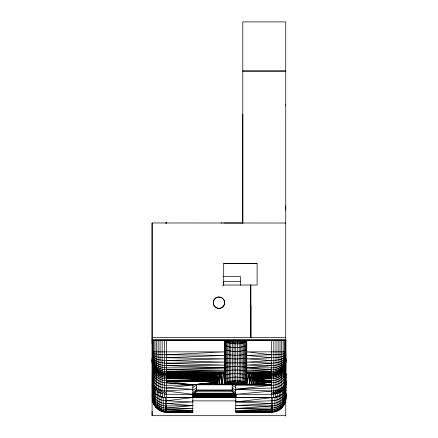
<?xml version="1.0" encoding="UTF-8"?>
<svg xmlns="http://www.w3.org/2000/svg" width="438" height="438" viewBox="0 0 438 438"><rect width="100%" height="100%" fill="white"/><g stroke="black" fill="none" stroke-linecap="round" stroke-linejoin="round"><path stroke-width="0.66" d="M285.757 415.684L152.096 415.684L152.096 222.969L285.757 223.013M153.103 390.844L152.287 388.112L152.243 384.548M223.698 282.192L223.698 285.029L222.504 285.905M230.799 384.066L230.799 343.458L230.454 340.282L229.326 343.195L229.6 384.066L230.799 381.071C235.901 380.918 243.041 379.626 246.764 383.732L246.671 384.066L246.616 340.282L246.222 341.596L246.096 384.066L245.565 382.379L245.663 340.282M242.794 223.353L242.794 114.252M250.432 285.456L250.432 285.029L250.432 337.539M250.908 305.368L250.908 337.539L250.908 285.029M152.243 359.072C152.26 366.42 159.646 371.648 166.566 371.468L224.804 372.037L166.566 371.993L224.804 373.165L214.423 375.109L214.319 384.066L257.248 384.066L257.122 375.081L246.764 373.165M281.711 340.282L281.711 387.942L280.961 391.9L277.533 393.412L273.821 394.173L273.827 340.282M279.066 396.428L279.066 396.001M285.757 399.007L285.757 416.1M223.758 222.991L242.794 223.002L242.794 21.9L285.757 21.9L285.729 382.128C286.474 386.984 285.685 392.585 280.884 395.125M285.757 210.054L285.757 205.805M285.861 387.767L285.861 388.112L285.905 387.017C285.554 393.992 277.845 397.786 271.587 397.677L235.781 397.567M225.899 384.066L226.003 340.282L226.9 342.489L227.054 384.066L228.017 381.624L228.017 342.866L228.406 340.282L229.326 343.195C234.861 343.748 242.751 345.155 246.764 340.611L246.698 340.282L246.627 341.109M242.23 384.066L241.995 340.282L240.769 343.458L240.769 381.071L241.207 384.066L242.236 381.317L243.205 384.066L243.544 381.624L243.544 340.282M245.565 382.379L245.559 384.066L244.667 381.98L244.513 340.282L243.544 342.866L243.079 340.282L242.236 343.195M282.477 394.244L282.406 390.915L283.172 386.677L283.172 340.282M214.396 382.106L214.319 384.066L214.302 375.399L166.566 374.994L214.604 374.961L215.069 384.066L215.102 374.72L166.566 374.517C158.906 374.66 152.096 367.849 152.243 360.195M285.729 362.341C284.733 369.097 278.393 374.408 271.587 374.32L253.805 374.49L271.587 374.517L256.548 374.747L256.498 384.066L257.122 375.081L271.587 374.994L256.821 374.857L256.498 384.066L255.978 374.616C266.977 375.125 283.26 376.915 285.729 362.434M285.861 394.123L285.844 396.987L285.905 393.45L285.822 397.096L285.905 396.702M281.683 391.408L281.711 387.942C284.076 386.19 285.877 383.491 285.905 380.474C286.452 384.569 285.543 389.223 281.683 391.408L283.172 386.677L283.632 392.683L282.477 393.937L282.477 407.263C280.008 410.105 276.455 411.912 272.71 412.235L272.71 397.644L277.062 396.866L280.884 395.016L280.961 391.9M237.538 340.282L237.692 384.066L239.175 380.896L239.175 343.649L238.874 340.282L237.5 343.764L236.701 340.282L235.781 343.803L235.781 380.748L236.328 384.066L237.5 380.786M240.807 340.282L240.769 343.458L240.155 340.282L239.175 343.649M256.892 376.976L257.248 384.066L257.232 375.623L271.587 375.218L257.259 375.371L257.122 384.066L257.122 375.081C265.154 374.545 275.256 377.611 281.711 371.068C284.344 368.435 285.877 364.783 285.905 361.054M152.243 361.054C152.106 368.686 158.967 375.371 166.566 375.218L214.302 375.399L214.445 384.066L214.604 374.961L166.566 374.693C158.923 374.84 152.101 368.062 152.243 360.414M227.974 384.066L228.017 381.624L230.799 381.071L231.478 384.066L232.392 380.896L232.392 343.649L232.967 340.282L234.067 343.764L234.111 384.066M152.243 389.349C152.391 396.527 160.007 400.945 166.566 400.786L192.819 397.567L166.566 397.677C160.346 397.633 152.577 394.036 152.243 387.017C152.429 393.625 159.525 397.321 165.438 397.644L165.438 412.235C161.693 411.906 158.145 410.077 155.676 407.241L155.742 390.915L154.975 386.677L154.975 340.282M215.102 374.72L216.18 384.066L216.465 374.534L166.566 374.517L214.708 374.879L215.069 384.066M214.319 384.066L214.406 381.438M285.861 374.572L285.905 373.4C285.822 380.66 278.305 385.445 271.587 385.276L235.781 389.278L271.587 391.03L278.086 389.88L281.711 387.942L279.981 392.404L280.002 340.282M285.861 375.01L285.905 373.756M282.477 407.263C284.7 404.575 285.959 401.12 285.905 397.622M285.861 375.601L285.905 374.506M285.861 375.831L285.905 374.736M285.861 376.718L285.905 375.645M285.861 377.036L285.905 375.968M285.905 396.981L284.99 401.903M285.861 397.222L285.905 396.149M285.905 396.034C286.009 403.584 278.99 409.869 271.587 409.7L235.781 410.614L271.587 410.964C278.716 411.085 285.379 405.26 285.861 398.082M285.861 378.208L285.905 377.167M285.861 378.613L285.905 377.578M285.861 395.974L285.905 394.786M285.861 380.058L285.905 379.062M285.861 380.545L285.905 379.56M285.861 394.424L285.905 393.253M285.861 392.59L285.905 391.435M285.861 382.254L285.905 381.306M285.861 382.817L285.905 381.887M229.474 340.282L229.326 343.195L225.997 342.062L224.804 340.611L224.891 340.282L224.946 384.066L225.34 382.812L225.482 340.282L225.997 342.062M285.861 384.778L285.905 383.891M285.861 390.482L285.905 389.349M285.861 385.424L285.905 384.548M285.861 387.619L285.905 386.792M253.816 384.066L254.358 374.517L271.587 374.517L255.25 374.539L253.816 384.066L253.493 374.474L271.587 374.2L251.412 374.161L249.452 384.066L249.441 373.751L246.764 384.066L246.764 340.282M285.861 390.74L285.905 389.984M271.587 374.32L253.493 374.474L251.823 384.066L252.414 374.337L271.587 374.2M159.082 410.171L159.082 396.105L163.221 397.381L166.566 397.567L273.624 397.458L273.827 390.904L271.587 394.299L235.781 394.299L271.587 391.03M255.978 374.616L255.387 384.066L255.25 374.539M152.243 396.691L152.495 397.337L152.243 393.45L152.638 400.332M285.905 360.124C285.981 364.728 283.731 369.256 280.002 371.966C273.268 376.757 264.41 373.964 256.821 374.857M285.324 389.93L285.729 382.128M285.905 359.91C286.019 367.487 279.055 373.899 271.587 373.734L251.412 374.161L271.587 373.357L247.032 373.22L246.764 372.037L271.587 371.468C278.502 371.648 285.888 366.42 285.905 359.072M285.905 362.116C285.894 366.557 283.61 370.844 280.002 373.411C273.35 378.147 264.689 375.207 257.221 375.722L256.86 376.33C264.952 376.384 275.075 379.823 281.711 373.269C284.317 370.751 285.883 367.219 285.905 363.589M285.905 365.462C285.894 369.771 283.545 373.86 280.002 376.258C273.224 380.841 264.568 377.917 257.04 378.421M285.905 359.554C285.97 367.039 278.82 372.957 271.587 372.782L247.032 373.22L246.764 384.066L248.614 373.57L271.587 373.357L250.071 373.893L249.452 384.066L251.768 374.227L251.823 384.066M285.905 367.734C285.894 371.95 283.495 375.903 280.002 378.191C273.109 382.949 264.536 379.177 257.04 378.7M224.94 383.266L224.869 384.066L225.34 382.812L228.017 381.624L228.51 384.066L229.326 381.317M152.243 359.554C152.178 367.039 159.328 372.957 166.566 372.782L223.774 373.39L166.566 373.357L221.54 373.882L222.115 384.066L220.604 374.074L166.566 373.357L223.062 373.548L222.115 384.066L219.756 374.233L166.566 373.734C159.865 373.828 153.453 368.769 152.419 362.073M285.905 370.384C285.894 374.501 283.43 378.29 280.002 380.441C273.044 384.876 264.437 381.717 256.843 381.876M285.905 358.465C285.746 365.631 278.114 369.973 271.587 369.82L246.764 370.176L271.587 371.468M285.905 376.773C285.724 383.918 278.07 388.167 271.587 388.019L235.781 389.278M257.259 375.371L271.587 376.083M285.905 357.747C285.51 364.662 277.659 367.947 271.587 367.865L246.764 367.865L271.587 365.637C277.183 365.593 285.149 363.496 285.905 356.926M283.632 392.683L284.612 391.353L285.204 383.737L285.204 340.282M238.683 384.066L239.175 380.896L239.975 384.066L240.769 381.071M285.905 356.023C284.612 362.084 276.728 362.954 271.587 363.173L246.764 365.161L271.587 365.637M283.632 389.793L284.344 385.265L284.344 340.282M285.861 398.788L285.51 400.989L284.048 404.602M285.861 398.739C285.395 405.955 278.787 411.939 271.587 411.819L235.781 411.895L271.587 410.964M216.18 384.066L215.704 374.6L166.566 374.517L217.204 374.517L217.752 384.066L218.201 374.457L166.566 374.2L219.334 374.309L217.752 384.066L216.465 374.534M285.762 388.451L285.861 387.854L284.612 391.353M285.861 395.826C285.308 402.894 278.469 408.172 271.587 408.035L235.781 408.506L271.587 405.988C278.3 406.119 285.248 401.23 285.861 394.249M285.861 392.388C285.165 399.259 278.097 403.688 271.587 403.568L235.781 405.599L271.587 405.988M285.861 390.247C285.05 396.992 277.873 400.89 271.587 400.786L235.781 401.931L271.587 397.677M285.905 355.043C283.851 360.343 276.378 360.107 271.587 360.518L246.764 362.133L271.587 363.173M156.437 340.282L156.437 387.942L155.742 390.915C153.021 388.917 151.668 385.435 152.419 382.128L152.419 340.282M235.781 380.748L234.965 384.066L234.067 380.786L232.764 384.066L232.392 380.896M246.55 340.282L246.222 341.596L246.216 340.282L245.565 342.062L245.285 340.282L244.667 342.489M225.012 384.066L225.34 382.812L225.367 384.066L225.997 382.379L226.282 384.066L226.9 381.98M224.94 341.109L225.159 340.282L225.34 341.596M230.799 343.458L231.68 340.282L232.392 343.649M246.627 383.266L246.402 384.066L246.222 382.812M285.905 354.008L285.729 354.588C281.913 357.797 276.29 357.381 271.587 357.715L246.764 358.848L271.587 360.518M158.145 340.282L158.145 389.015L157.187 391.9L157.264 408.851M246.764 344.969L246.627 345.374C240.221 348.5 231.346 348.5 224.94 345.374L224.804 344.969M224.804 379.642L224.94 379.264C231.439 376.341 240.128 376.341 246.627 379.264L246.764 379.642M158.819 395.881L158.819 392.744L160.062 389.88L160.062 340.282M246.764 349.393L246.627 349.694C239.893 352.064 231.669 352.064 224.94 349.694L224.804 349.393M224.804 375.497L224.94 375.213C231.729 373.001 239.832 373.001 246.627 375.213L246.764 375.497M160.615 396.609L160.615 393.412L162.137 390.515L162.137 340.282M164.321 340.282L164.321 390.904L162.531 393.904L162.531 397.135M273.821 394.173L276.011 390.515L276.011 340.282M285.905 352.94L284.344 353.789L278.086 354.605L246.764 355.393L271.587 357.715M246.764 353.866L246.627 354.068C239.63 355.661 231.932 355.661 224.94 354.068L224.804 353.866M224.804 371.315L224.94 371.128C231.965 369.639 239.602 369.639 246.627 371.128L246.764 371.315M282.077 407.296L279.066 409.787M192.819 394.753L196.399 391.753L196.399 384.991M192.819 394.014L196.399 391.085M192.819 392.552L196.399 389.765M246.764 358.372L235.781 359.018L224.804 358.372M192.819 390.4L196.399 387.816M224.804 367.11L235.781 366.507L246.764 367.11M192.819 387.614L196.399 385.298M237.374 383.765L235.781 384.788L192.819 384.788L166.566 382.817C159.629 382.993 152.254 377.742 152.243 370.384M237.243 383.956L235.781 384.788L233.219 383.885M279.521 396.182L280.884 395.437M271.587 385.276L235.781 384.903L237.965 383.852M237.965 383.814L235.781 384.788L233.596 383.819M256.843 382.659L271.587 384.925L235.781 384.903L238.201 383.951M273.624 397.458L279.066 396.105L279.066 410.171M235.781 384.903L238.776 383.945M152.638 378.837L152.287 376.718C152.325 383.896 160.089 388.167 166.566 388.019L192.819 384.903L166.566 382.817M152.243 367.734C152.205 375.169 159.443 380.836 166.566 380.655L214.538 378.925L166.566 381.274L192.819 384.788L214.116 382.374M163.221 397.381L163.221 411.884L166.566 412.278L192.819 412.322L192.819 384.788L214.434 382.489M152.287 395.826C152.84 402.894 159.678 408.172 166.566 408.035L192.819 405.599L166.566 403.568C160.051 403.688 152.988 399.259 152.287 392.388M214.417 383.896L192.819 384.788L214.198 382.976M214.543 383.688L192.819 384.788L214.489 383.058M192.819 384.788L214.291 383.425M166.566 403.568L192.819 401.931L166.566 400.786M195.178 340.282L192.819 340.282M166.566 354.807L224.804 351.856L152.243 351.856M271.587 394.299L273.624 394.2M152.287 398.788L152.243 397.063C152.818 404.203 159.498 409.837 166.566 409.7L192.819 408.506L166.566 408.035M154.351 405.04C156.93 409.196 161.682 411.819 166.566 411.819L192.819 410.614L166.566 409.7M152.243 354.008L152.419 354.588C156.235 357.797 161.857 357.381 166.566 357.715L224.804 355.393L162.137 354.72L154.975 354.041L152.944 353.521L152.243 352.94M234.763 383.896L235.781 384.788L235.781 412.322L272.71 412.213M214.302 376.68L166.566 378.372L214.538 378.771L166.566 378.81C159.284 378.985 152.167 372.968 152.243 365.462M214.631 381.312L166.566 381.274L214.297 379.604M152.243 358.465C152.402 365.631 160.034 369.973 166.566 369.82L224.804 367.865L166.566 365.637C160.965 365.593 152.999 363.496 152.243 356.926M152.243 355.043C154.296 360.343 161.77 360.107 166.566 360.518L224.804 358.848L166.566 357.715M223.698 263.572L257.117 263.572L257.117 285.029L223.698 285.029L223.698 263.545L257.117 263.545M214.209 377.227L166.566 378.372L214.193 378.191M166.566 371.468L224.804 370.176L166.566 369.82M152.243 363.589C152.139 371.145 159.147 377.446 166.566 377.282L214.631 376.237L166.566 376.253L214.352 375.749L166.566 376.083C158.151 376.308 151.055 368.248 152.243 359.91M214.16 380.961L166.566 381.274L214.242 380.211M166.566 377.282L214.713 376.33L166.566 378.372L214.215 377.753M152.243 356.023C153.541 362.084 161.419 362.954 166.566 363.173L224.804 362.133L166.566 360.518M166.566 381.274L214.1 380.43M192.819 405.599L166.566 405.988C159.848 406.119 152.9 401.23 152.287 394.249M189.451 411.944L166.566 412.278L166.566 340.282M192.819 384.903L166.566 385.276C159.843 385.445 152.325 380.66 152.243 373.406L152.638 377.206M192.819 410.614L166.566 410.964C160.204 411.03 154.121 406.475 152.638 400.244M166.566 376.083L214.335 375.623L166.566 375.218M166.566 365.637L224.804 365.161L166.566 363.173M256.86 376.33L271.587 376.253L257.221 375.722M193.377 393.762L234.932 393.559M256.548 374.747L271.587 374.693M242.794 70.972L285.757 70.972M242.794 71.104L285.757 71.104M285.269 105.093L285.757 105.093M223.473 276.46L240.407 276.46L240.407 285.341M223.698 281.333L240.747 281.333M285.757 337.539L152.096 337.539L152.096 222.969M152.096 339.647L285.757 339.647M152.243 340.331L285.905 340.331M152.243 340.468L285.905 340.468M285.905 351.856L246.764 351.856L271.587 354.807M224.804 362.894L246.764 362.894M224.804 367.865L166.566 367.865C160.489 367.947 152.638 364.662 152.243 357.747M166.566 374.2L219.756 374.233L219.745 384.066L219.334 374.309M166.566 376.253L214.631 376.237M196.229 389.946L232.37 389.946M195.89 390.411L232.03 390.411M195.89 391.769L232.03 391.769M194.521 393.302L234.757 393.302M194.423 393.357L234.801 393.379M235.896 394.802L164.524 394.2L164.321 390.904C158.786 390.34 152.429 386.628 152.243 380.474M192.534 395.311L236.093 395.311M192.435 396.735L236.159 396.735M192.791 397.244L235.814 397.25M192.506 397.534L235.584 397.49M192.331 400.885L235.972 400.885M221.113 222.98L222.071 222.98M257.04 378.35L271.587 378.372L256.81 376.401L271.587 377.282M192.178 395.246L235.923 395.279M192.589 395.333L235.551 395.372M192.419 396.571L236.153 396.658M192.271 397.063L235.896 397.156M192.293 397.419L235.896 397.49M217.768 374.485L166.566 374.32C158.956 374.468 152.106 367.761 152.243 360.124M166.566 374.693L214.708 374.879M166.566 374.994L214.423 375.109L214.445 384.066M256.619 381.235L271.587 381.274L257.04 378.799M192.747 393.981L235.754 394.112M192.78 397.337L235.797 397.447M166.566 411.819L192.819 411.895L166.566 412.257L192.819 412.322M192.337 396.877L235.929 397.063M250.552 263.545L256.635 263.588M166.566 372.782L224.804 373.165M166.566 373.734L220.604 374.074M192.545 396.138L235.529 396.439M192.391 394.654L236.022 394.999M192.539 395.536L236.109 395.864M235.781 411.895L271.587 412.257L271.587 340.282M192.753 394.227L235.764 394.748L232.2 391.753L232.2 384.991M239.838 411.939L271.587 412.278M192.594 395.678L235.556 396.204M271.587 376.253L257.117 375.952L257.248 384.066M246.764 372.037L271.587 372.782M256.701 380.83L271.587 381.274L256.717 379.401M235.781 408.506L271.587 409.7M256.657 377.791L271.587 378.372L256.991 376.965M235.781 401.931L271.587 403.568M166.566 388.019L192.819 389.278L164.321 390.904M233.421 340.282L235.781 340.282M257.007 377.523L271.587 378.372M256.723 380.354L271.587 381.274L256.832 380.014M256 383.912L271.587 384.925L256.892 383.036M256.619 381.777L271.587 382.817M246.764 367.865L271.587 369.82M256.871 383.732L271.587 384.925L256.684 383.414M164.332 397.403L165.438 397.534M192.819 394.299L166.566 391.03L164.524 394.2L164.524 397.458M156.437 387.942L157.187 391.9L162.531 393.904L162.137 390.515M232.2 385.298L235.781 387.614M232.2 387.816L235.781 390.4M232.2 389.765L235.781 392.552M232.2 391.085L235.781 394.014M152.287 387.854L153.333 391.096L155.682 393.839M155.676 407.263L153.333 403.447L152.287 399.078L152.243 340.282L285.905 340.282L285.861 399.095M153.333 403.053L154.351 405.095M152.867 389.946L153.333 391.003M152.638 400.94L153.333 403.108M243.544 381.624L244.163 384.066L244.667 381.98L244.82 384.066M152.638 392.229L152.243 389.984M228.017 342.866L227.448 340.282L226.9 342.489L226.758 340.282M152.638 389.245L152.243 386.792M152.287 387.767L152.638 389.415M152.287 385.424L152.638 387.148M152.638 386.54L152.243 383.891M152.638 392.267L152.243 389.579M152.638 384.668L152.243 381.887M152.638 384.126L152.243 381.306M152.638 394.479L152.243 391.435M158.145 389.015L158.819 392.744M152.638 382.489L152.243 379.56M152.638 382.029L152.243 379.062M152.638 396.406L152.243 393.253M152.638 380.644L152.243 377.167M152.287 378.208L152.638 380.261M152.638 398.032L152.243 394.786M152.638 379.144L152.243 375.645M223.062 373.548L224.804 384.066L224.804 340.282M152.638 399.346L152.243 396.034M152.638 377.775L152.243 374.506M152.638 377.994L152.243 374.736M152.638 376.79L152.287 374.528L152.287 399.095M152.287 374.873L152.638 377.074M152.287 398.739L152.638 400.989M160.062 389.88L160.615 393.412M235.781 343.803L235.343 340.282L234.067 343.764L233.985 340.282M284.344 385.265L284.612 388.561M152.495 397.337L152.287 394.123L152.293 396.998M152.243 387.269L152.287 388.112M285.204 383.737L285.324 387.252M285.757 400.885L285.757 401.301M285.51 389.508L285.51 401.312M284.815 391.096L284.815 403.447M283.797 392.585L283.797 405.446M280.884 395.021L280.884 408.851M279.329 395.881L279.329 392.744L280.002 389.015L278.07 393.215L278.086 340.282M277.533 396.609L278.086 389.88L276 393.806L276.011 390.515L275.617 397.135M277.062 396.866L277.062 411.189M274.927 397.381L274.927 411.884M161.085 396.866L161.085 411.189M154.515 392.683L154.975 386.677L153.831 388.933L153.804 340.282M154.351 392.585L154.351 405.446L153.333 403.425L153.333 391.096M153.535 391.353L153.804 385.265L152.966 387.515L152.944 340.282M152.824 389.93L152.944 383.737L152.429 386.02L152.419 382.128L152.391 388.451M152.638 376.746L152.638 401.312M152.096 337.813L152.096 343.403M152.096 358.065L152.096 362.242M152.096 400.885L152.096 401.301M152.096 411.435L152.096 415.684M166.703 222.964L165.745 222.964L166.703 222.964M216.06 307.679A5.727 5.727 0 0 0 224.656 302.718A5.727 5.727 0 0 0 216.065 297.752A5.727 5.727 0 0 0 216.06 307.679A5.727 5.727 0 0 0 224.656 302.713A5.727 5.727 0 0 0 216.06 297.752A5.727 5.727 0 0 0 216.065 307.673"/></g></svg>
